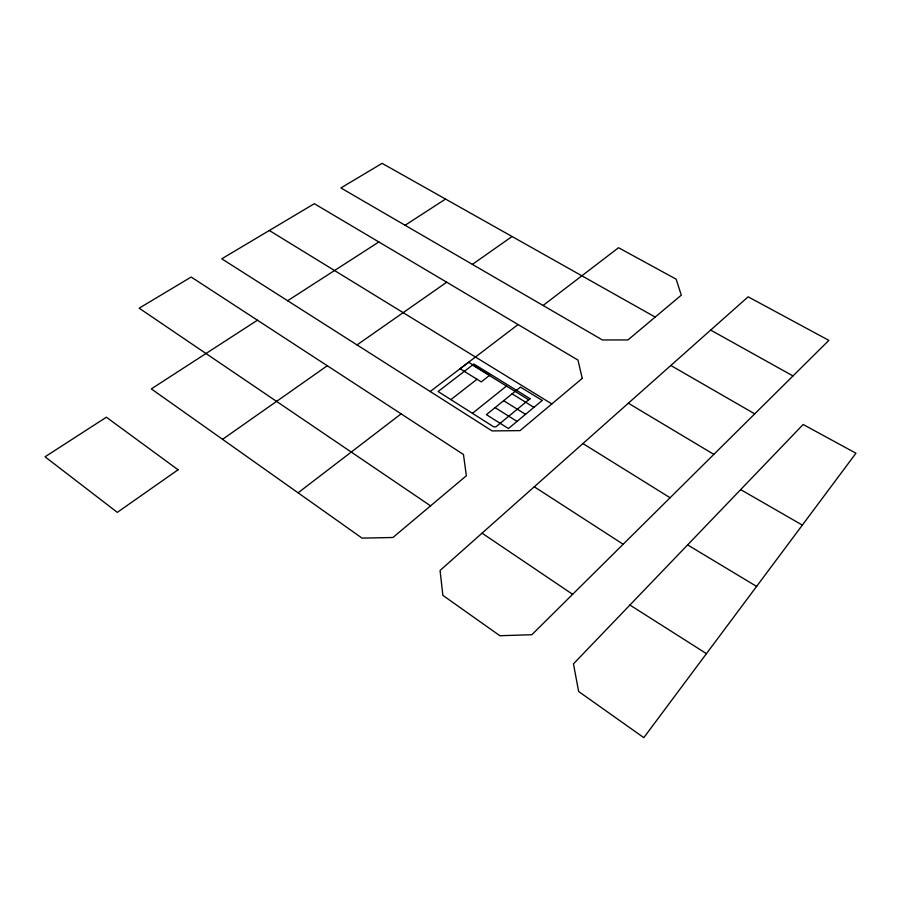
<?xml version="1.0" encoding="UTF-8"?>
<svg xmlns="http://www.w3.org/2000/svg" width="901" height="901" viewBox="0 0 901 901"><rect width="100%" height="100%" fill="white"/><g stroke="black" fill="none" stroke-linecap="round" stroke-linejoin="round"><path stroke-width="1.35" d="M706.452 653.642L643.821 737.649L578.645 691.506L573.453 663.868L803.151 424.495L855.95 453.237L706.452 653.642L629.9 605.022M623.177 544.249L828.864 340.375L748.123 296.812L440.06 570.468L442.887 595.37L499.852 635.723L531.849 634.721L623.177 544.249L534.248 486.765M430.565 505.855L466.358 475.751L463.463 454.498L191.192 277.035L139.148 308.176L430.565 505.855L392.949 537.492L362.033 538.111L151.334 388.894L257.438 320.215M655.185 317.073L382.103 163.351L340.893 187.949L602.397 339.959L627.963 339.936L681.302 295.156L676.133 279.164L618.548 247.719L543.089 305.473M472.451 413.322L506.486 386.067M450.872 399.627L476.989 379.253M298.073 492.824L401.114 413.863M518.064 324.551L430.182 391.507M327.3 365.75L222.558 439.339M472.383 264.387L512.072 236.501M357.021 344.925L446.705 282.216M405.078 225.25L445.545 199.076M287.622 300.743L378.859 241.975M710.675 330.081L792.981 375.931M740.656 489.615L802.329 525.092M670.828 365.479L754.723 413.841M628.369 403.22L713.829 454.374M687.609 544.891L756.603 586.427M269.331 230.487L551.84 403.93M472.496 365.074L528.718 399.807M512.106 393.838L533.933 407.353M582.947 443.551L670.074 497.735M503.648 400.686L525.531 414.336M495.088 407.612L517.028 421.398M482.058 533.167L572.631 594.3M582.249 378.386L520.057 430.622L492.081 430.915L221.781 258.801L314.336 203.694L577.98 360.085L582.249 378.386M542.222 400.449L508.434 428.549L486.416 414.629L520.463 387.07L542.222 400.449M530.081 398.692L495.877 426.837L493.759 426.86L438.089 391.507L473.881 364.015L530.081 398.692M489.739 375.233L481.247 381.9L460.118 368.757L468.666 362.225L489.739 375.233M178.071 469.77L117.321 512.365L45.05 456.796L106.374 417.219L178.071 469.77"/></g></svg>
